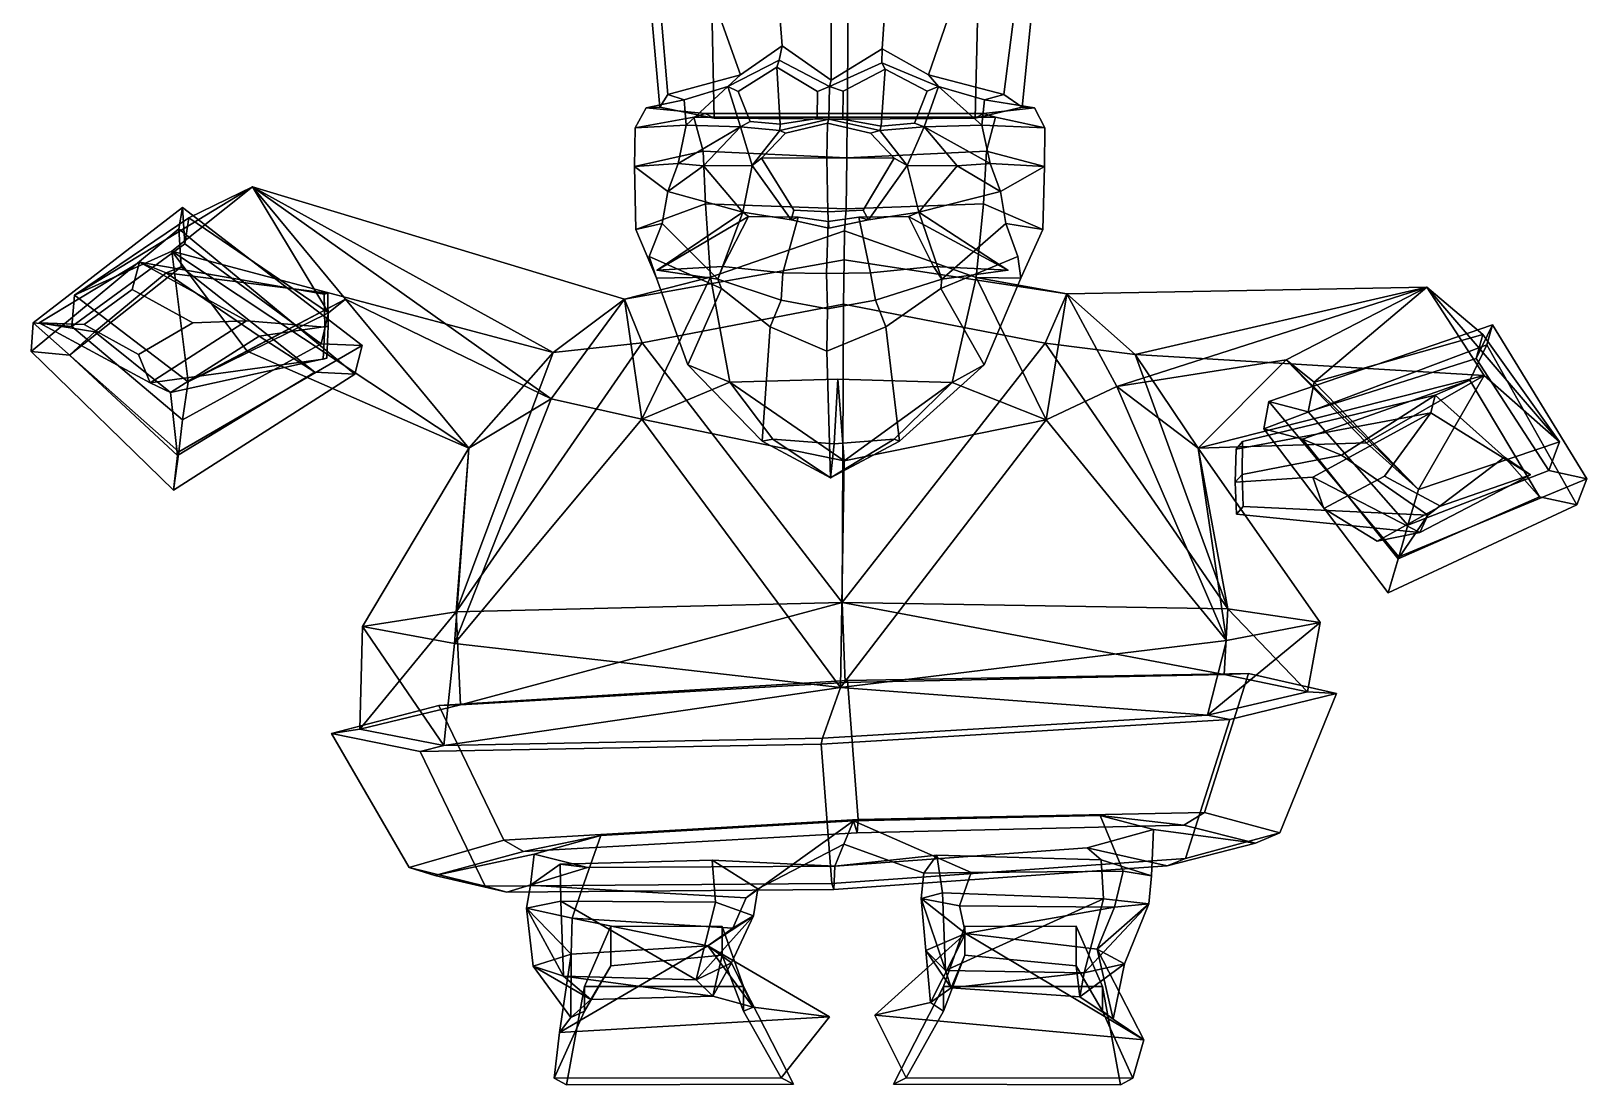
# Model space of a CAD drawing. Extents: x -254 to 229, y -153 to 346.
# Drawn here: x -254.3 to 228.9, y -152.9 to 174.2 of the extents above; entities that cross this region are included whole.
import ezdxf

# ---------------------------------------------------------------- set-up
doc = ezdxf.new("R2010")
doc.units = 0

msp = doc.modelspace()

# ---------------------------------------------------------------- linework, layer by layer
for p in [(-59.92289, 99.970367, 98.463905), (49.065189, 99.970367, 103.711929)]:
    msp.add_point(p)
for points in [[(-34.010635, 160.656998, 92.326294), (-46.363701, 195.194351, 88.245819), (-59.501453, 188.527695, 59.431694), (-56.55315, 154.545135, 74.044098)], [(-21.070675, 169.633209, 103.582619), (-23.090225, 196.32782, 101.357071), (-46.363701, 195.194351, 88.245819), (-34.010635, 160.656998, 92.326294)], [(-5.878783, 158.906677, 107.463806), (-5.886552, 194.748077, 107.625153), (-23.090225, 196.32782, 101.357071), (-21.070675, 169.633209, 103.582619)], [(-5.878783, 158.906677, 107.463806), (9.979163, 168.63353, 105.078453), (11.839773, 196.32782, 103.039024), (-5.886552, 194.748077, 107.625153)], [(9.979163, 168.63353, 105.078453), (24.362432, 160.656998, 95.137093), (36.265327, 195.194351, 92.224602), (11.839773, 196.32782, 103.039024)], [(24.362432, 160.656998, 95.137093), (47.772171, 154.545135, 79.067604), (52.110809, 188.527695, 64.806084), (36.265327, 195.194351, 92.224602)], [(-56.55315, 154.545135, 74.044098), (-59.501453, 188.527695, 59.431694), (-62.45396, 188.819092, 35.937191), (-59.0354, 150.610107, 39.889221)], [(-59.0354, 150.610107, 39.889221), (-62.45396, 188.819092, 35.937191), (-42.884426, 181.670441, 15.822967), (-42.138325, 147.207367, 17.106606)], [(53.524593, 150.610107, 45.309242), (38.894684, 147.207367, 21.00853), (39.760666, 181.670441, 19.802517), (57.307053, 188.819092, 41.703957)], [(47.772171, 154.545135, 79.067604), (53.524593, 150.610107, 45.309242), (57.307053, 188.819092, 41.703957), (52.110809, 188.527695, 64.806084)], [(-42.138325, 147.207367, 17.106606), (-42.884426, 181.670441, 15.822967), (-0.693352, 178.719879, -0.224379), (-0.764879, 146.843521, 1.261059)], [(38.894684, 147.207367, 21.00853), (-0.764879, 146.843521, 1.261059), (-0.693352, 178.719879, -0.224379), (39.760666, 181.670441, 19.802517)], [(-21.070675, 169.633209, 103.582619), (-34.010635, 160.656998, 92.326294), (-37.919231, 157.03418, 96.409164), (-21.998529, 165.15947, 109.539261)], [(-5.878783, 158.906677, 107.463806), (-21.070675, 169.633209, 103.582619), (-21.998529, 165.15947, 109.539261), (-6.338871, 157.037567, 112.348114)], [(-22.738623, 163.002335, 108.585587), (-21.998529, 165.15947, 109.539261), (-37.919231, 157.03418, 96.409164), (-34.752476, 155.389191, 97.702942)], [(-22.738623, 163.002335, 108.585587), (-10.091219, 155.39267, 110.907852), (-6.338871, 157.037567, 112.348114), (-21.998529, 165.15947, 109.539261)], [(-5.878783, 158.906677, 107.463806), (-6.338871, 157.037567, 112.348114), (9.929328, 164.372314, 111.077217), (9.979163, 168.63353, 105.078453)], [(10.927411, 162.370285, 109.995972), (9.929328, 164.372314, 111.077217), (-6.338871, 157.037567, 112.348114), (-2.111943, 155.50119, 111.481384)], [(9.979163, 168.63353, 105.078453), (9.929328, 164.372314, 111.077217), (27.514881, 157.03418, 99.559967), (24.362432, 160.656998, 95.137093)], [(10.927411, 162.370285, 109.995972), (24.02887, 155.496414, 97.903839), (27.514881, 157.03418, 99.559967), (9.929328, 164.372314, 111.077217)], [(-51.442268, 152.844635, 78.687119), (-37.919231, 157.03418, 96.409164), (-34.010635, 160.656998, 92.326294), (-56.55315, 154.545135, 74.044098)], [(-21.704479, 145.280884, 106.726364), (-22.738623, 163.002335, 108.585587), (-34.752476, 155.389191, 97.702942), (-30.972342, 146.127609, 100.930992)], [(-10.091219, 155.39267, 110.907852), (-22.738623, 163.002335, 108.585587), (-21.704479, 145.280884, 106.726364), (-10.134099, 147.104996, 111.798355)], [(-2.111943, 155.50119, 111.481384), (-2.164828, 146.861496, 112.579666), (9.660686, 144.723846, 107.575127), (10.927411, 162.370285, 109.995972)], [(9.660686, 144.723846, 107.575127), (19.998259, 145.625793, 101.469162), (24.02887, 155.496414, 97.903839), (10.927411, 162.370285, 109.995972)], [(41.790062, 152.844635, 83.176468), (47.772171, 154.545135, 79.067604), (24.362432, 160.656998, 95.137093), (27.514881, 157.03418, 99.559967)], [(-50.850628, 144.953384, 80.131935), (-37.919231, 157.03418, 96.409164), (-51.442268, 152.844635, 78.687119)], [(-33.996304, 144.454849, 101.838303), (-37.919231, 157.03418, 96.409164), (-50.850628, 144.953384, 80.131935)], [(-30.972342, 146.127609, 100.930992), (-34.752476, 155.389191, 97.702942), (-37.919231, 157.03418, 96.409164), (-33.996304, 144.454849, 101.838303)], [(-10.134099, 147.104996, 111.798355), (-6.539031, 146.881866, 115.33728), (-6.338871, 157.037567, 112.348114), (-10.091219, 155.39267, 110.907852)], [(-2.164828, 146.861496, 112.579666), (-2.111943, 155.50119, 111.481384), (-6.338871, 157.037567, 112.348114), (-6.539031, 146.881866, 115.33728)], [(19.998259, 145.625793, 101.469162), (23.002016, 144.454849, 104.582901), (27.514881, 157.03418, 99.559967), (24.02887, 155.496414, 97.903839)], [(23.002016, 144.454849, 104.582901), (40.950146, 144.953384, 84.552361), (27.514881, 157.03418, 99.559967)], [(40.950146, 144.953384, 84.552361), (41.790062, 152.844635, 83.176468), (27.514881, 157.03418, 99.559967)], [(-51.442268, 152.844635, 78.687119), (-63.308769, 150.366364, 40.362213), (-66.744888, 144.191269, 41.351803), (-50.850628, 144.953384, 80.131935)], [(-66.744888, 144.191269, 41.351803), (-63.308769, 150.366364, 40.362213), (-44.91729, 148.561157, 14.337346), (-48.493896, 147.51944, 10.939437)], [(-56.55315, 154.545135, 74.044098), (-59.0354, 150.610107, 39.889221), (-63.308769, 150.366364, 40.362213), (-51.442268, 152.844635, 78.687119)], [(-59.0354, 150.610107, 39.889221), (-42.138325, 147.207367, 17.106606), (-44.91729, 148.561157, 14.337346), (-63.308769, 150.366364, 40.362213)], [(53.524593, 150.610107, 45.309242), (57.283997, 150.366364, 46.169029), (41.478119, 148.561157, 18.497482), (38.894684, 147.207367, 21.00853)], [(41.790062, 152.844635, 83.176468), (40.950146, 144.953384, 84.552361), (60.496941, 144.191269, 47.478786), (57.283997, 150.366364, 46.169029)], [(60.496941, 144.191269, 47.478786), (45.252453, 147.51944, 15.453537), (41.478119, 148.561157, 18.497482), (57.283997, 150.366364, 46.169029)], [(47.772171, 154.545135, 79.067604), (41.790062, 152.844635, 83.176468), (57.283997, 150.366364, 46.169029), (53.524593, 150.610107, 45.309242)], [(-66.878075, 132.198395, 43.64249), (-66.744888, 144.191269, 41.351803), (-48.493896, 147.51944, 10.939437), (-45.543152, 136.885239, 9.530665)], [(-48.493896, 147.51944, 10.939437), (-44.91729, 148.561157, 14.337346), (-0.877564, 148.622803, -1.069312), (-0.859925, 147.443558, -2.603269)], [(-45.543152, 136.885239, 9.530665), (-48.493896, 147.51944, 10.939437), (-0.859925, 147.443558, -2.603269), (-0.93399, 134.830032, -1.065151)], [(-42.138325, 147.207367, 17.106606), (-0.764879, 146.843521, 1.261059), (-0.877564, 148.622803, -1.069312), (-44.91729, 148.561157, 14.337346)], [(-21.704479, 145.280884, 106.726364), (-30.972342, 146.127609, 100.930992), (-33.996304, 144.454849, 101.838303), (-21.780878, 143.293945, 109.030434)], [(-7.203269, 134.889618, 134.767792), (-6.994507, 145.629623, 130.432343), (-20.044636, 142.505722, 126.112686), (-27.520575, 134.720856, 127.015816)], [(-21.704479, 145.280884, 106.726364), (-21.780878, 143.293945, 109.030434), (-6.539031, 146.881866, 115.33728), (-10.134099, 147.104996, 111.798355)], [(-6.994507, 145.629623, 130.432343), (-6.539031, 146.881866, 115.33728), (-21.780878, 143.293945, 109.030434), (-20.044636, 142.505722, 126.112686)], [(-7.203269, 134.889618, 134.767792), (13.764859, 134.720856, 129.003799), (6.410284, 142.505722, 127.386551), (-6.994507, 145.629623, 130.432343)], [(-6.994507, 145.629623, 130.432343), (6.410284, 142.505722, 127.386551), (9.238271, 143.293945, 110.524071), (-6.539031, 146.881866, 115.33728)], [(9.660686, 144.723846, 107.575127), (-2.164828, 146.861496, 112.579666), (-6.539031, 146.881866, 115.33728), (9.238271, 143.293945, 110.524071)], [(42.450722, 136.885239, 13.767772), (-0.93399, 134.830032, -1.065151), (-0.859925, 147.443558, -2.603269), (45.252453, 147.51944, 15.453537)], [(38.894684, 147.207367, 21.00853), (41.478119, 148.561157, 18.497482), (-0.877564, 148.622803, -1.069312), (-0.764879, 146.843521, 1.261059)], [(45.252453, 147.51944, 15.453537), (-0.859925, 147.443558, -2.603269), (-0.877564, 148.622803, -1.069312), (41.478119, 148.561157, 18.497482)], [(9.660686, 144.723846, 107.575127), (9.238271, 143.293945, 110.524071), (23.002016, 144.454849, 104.582901), (19.998259, 145.625793, 101.469162)], [(60.409416, 132.198395, 49.771671), (42.450722, 136.885239, 13.767772), (45.252453, 147.51944, 15.453537), (60.496941, 144.191269, 47.478786)], [(-50.850628, 144.953384, 80.131935), (-66.744888, 144.191269, 41.351803), (-66.878075, 132.198395, 43.64249), (-53.40213, 133.045364, 79.858742)], [(-53.40213, 133.045364, 79.858742), (-33.996304, 144.454849, 101.838303), (-50.850628, 144.953384, 80.131935)], [(-45.505383, 132.315857, 104.629143), (-33.996304, 144.454849, 101.838303), (-53.40213, 133.045364, 79.858742)], [(-45.505383, 132.315857, 104.629143), (-30.325928, 132.456955, 108.547112), (-33.996304, 144.454849, 101.838303)], [(-30.325928, 132.456955, 108.547112), (-21.780878, 143.293945, 109.030434), (-33.996304, 144.454849, 101.838303)], [(-27.520575, 134.720856, 127.015816), (-20.044636, 142.505722, 126.112686), (-21.780878, 143.293945, 109.030434), (-30.325928, 132.456955, 108.547112)], [(13.764859, 134.720856, 129.003799), (17.790226, 132.456955, 110.864014), (9.238271, 143.293945, 110.524071), (6.410284, 142.505722, 127.386551)], [(17.790226, 132.456955, 110.864014), (23.002016, 144.454849, 104.582901), (9.238271, 143.293945, 110.524071)], [(33.275898, 132.315857, 108.422638), (23.002016, 144.454849, 104.582901), (17.790226, 132.456955, 110.864014)], [(43.516098, 133.045364, 84.525574), (40.950146, 144.953384, 84.552361), (23.002016, 144.454849, 104.582901)], [(33.275898, 132.315857, 108.422638), (43.516098, 133.045364, 84.525574), (23.002016, 144.454849, 104.582901)], [(40.950146, 144.953384, 84.552361), (43.516098, 133.045364, 84.525574), (60.409416, 132.198395, 49.771671), (60.496941, 144.191269, 47.478786)], [(-66.490242, 112.605019, 45.106327), (-66.878075, 132.198395, 43.64249), (-45.543152, 136.885239, 9.530665), (-44.859898, 120.534973, 12.632503)], [(-44.859898, 120.534973, 12.632503), (-45.543152, 136.885239, 9.530665), (-0.93399, 134.830032, -1.065151), (-1.158117, 119.051178, 3.589415)], [(41.472603, 120.534973, 16.789608), (-1.158117, 119.051178, 3.589415), (-0.93399, 134.830032, -1.065151), (42.450722, 136.885239, 13.767772)], [(59.882736, 112.605019, 51.191475), (41.472603, 120.534973, 16.789608), (42.450722, 136.885239, 13.767772), (60.409416, 132.198395, 49.771671)], [(-53.40213, 133.045364, 79.858742), (-66.878075, 132.198395, 43.64249), (-56.587254, 124.387726, 79.126717)], [(-58.279266, 114.451881, 79.23999), (-56.587254, 124.387726, 79.126717), (-66.878075, 132.198395, 43.64249), (-66.490242, 112.605019, 45.106327)], [(-56.587254, 124.387726, 79.126717), (-45.505383, 132.315857, 104.629143), (-53.40213, 133.045364, 79.858742)], [(-33.301308, 117.93882, 101.952675), (-45.505383, 132.315857, 104.629143), (-56.587254, 124.387726, 79.126717)], [(-33.301308, 117.93882, 101.952675), (-30.325928, 132.456955, 108.547112), (-45.505383, 132.315857, 104.629143)], [(-18.271536, 115.56002, 108.878296), (-30.325928, 132.456955, 108.547112), (-33.301308, 117.93882, 101.952675)], [(-17.401405, 118.58416, 122.435463), (-27.520575, 134.720856, 127.015816), (-30.325928, 132.456955, 108.547112), (-18.271536, 115.56002, 108.878296)], [(-6.89832, 118.113037, 128.434784), (-7.203269, 134.889618, 134.767792), (-27.520575, 134.720856, 127.015816), (-17.401405, 118.58416, 122.435463)], [(-6.89832, 118.113037, 128.434784), (4.132597, 118.58416, 123.472382), (13.764859, 134.720856, 129.003799), (-7.203269, 134.889618, 134.767792)], [(4.132597, 118.58416, 123.472382), (5.759783, 115.56002, 110.035461), (17.790226, 132.456955, 110.864014), (13.764859, 134.720856, 129.003799)], [(5.759783, 115.56002, 110.035461), (21.385447, 117.93882, 104.585968), (17.790226, 132.456955, 110.864014)], [(21.385447, 117.93882, 104.585968), (33.275898, 132.315857, 108.422638), (17.790226, 132.456955, 110.864014)], [(21.385447, 117.93882, 104.585968), (46.756824, 124.387726, 84.102966), (33.275898, 132.315857, 108.422638)], [(46.756824, 124.387726, 84.102966), (43.516098, 133.045364, 84.525574), (33.275898, 132.315857, 108.422638)], [(43.516098, 133.045364, 84.525574), (46.756824, 124.387726, 84.102966), (60.409416, 132.198395, 49.771671)], [(48.430122, 114.451881, 84.378281), (59.882736, 112.605019, 51.191475), (60.409416, 132.198395, 49.771671), (46.756824, 124.387726, 84.102966)], [(-240.797241, 92.229446, 58.82782), (-205.32576, 116.216599, 68.687073), (-185.592972, 125.843781, 18.010359)], [(-240.797241, 92.229446, 58.82782), (-185.592972, 125.843781, 18.010359), (-210.658127, 105.913223, -12.630284)], [(-92.20549, 74.407234, -40.555149), (-210.658127, 105.913223, -12.630284), (-185.592972, 125.843781, 18.010359)], [(-161.991119, 86.76384, 60.073494), (-185.592972, 125.843781, 18.010359), (-205.32576, 116.216599, 68.687073)], [(-92.7985, 60.008171, 40.682518), (-70.048698, 91.021881, -7.033662), (-185.592972, 125.843781, 18.010359)], [(-92.7985, 60.008171, 40.682518), (-185.592972, 125.843781, 18.010359), (-156.717056, 90.986061, 43.384178)], [(-92.20549, 74.407234, -40.555149), (-185.592972, 125.843781, 18.010359), (-70.048698, 91.021881, -7.033662)], [(-161.991119, 86.76384, 60.073494), (-156.717056, 90.986061, 43.384178), (-185.592972, 125.843781, 18.010359)], [(-58.279266, 114.451881, 79.23999), (-41.068832, 97.192139, 108.220245), (-33.301308, 117.93882, 101.952675), (-56.587254, 124.387726, 79.126717)], [(48.430122, 114.451881, 84.378281), (46.756824, 124.387726, 84.102966), (21.385447, 117.93882, 104.585968), (28.514832, 97.192139, 111.570854)], [(-254.318497, 74.691505, 128.095642), (-208.388504, 112.825401, 142.479446), (-207.292389, 119.482124, 109.390839), (-253.711578, 83.648346, 94.926468)], [(-253.711578, 83.648346, 94.926468), (-207.292389, 119.482124, 109.390839), (-206.613434, 108.183304, 105.44561), (-241.651001, 82.51754, 95.013634)], [(-241.651001, 82.51754, 95.013634), (-206.613434, 108.183304, 105.44561), (-205.32576, 116.216599, 68.687073), (-240.797241, 92.229446, 58.82782)], [(-151.479828, 76.558037, 96.542412), (-207.292389, 119.482124, 109.390839), (-208.388504, 112.825401, 142.479446), (-153.730209, 67.715195, 129.685623)], [(-151.479828, 76.558037, 96.542412), (-164.202713, 77.146095, 96.237846), (-206.613434, 108.183304, 105.44561), (-207.292389, 119.482124, 109.390839)], [(-205.32576, 116.216599, 68.687073), (-206.613434, 108.183304, 105.44561), (-164.202713, 77.146095, 96.237846), (-161.991119, 86.76384, 60.073494)], [(-60.066444, 97.506294, 49.742264), (-66.490242, 112.605019, 45.106327), (-44.859898, 120.534973, 12.632503), (-43.283104, 97.783638, 25.475817)], [(-31.528263, 116.655182, 116.743759), (-33.301308, 117.93882, 101.952675), (-59.92289, 99.970367, 98.463905)], [(-59.92289, 99.970367, 98.463905), (-33.301308, 117.93882, 101.952675), (-41.068832, 97.192139, 108.220245)], [(-39.484921, 101.158188, 118.886116), (-31.528263, 116.655182, 116.743759), (-59.92289, 99.970367, 98.463905)], [(-43.283104, 97.783638, 25.475817), (-44.859898, 120.534973, 12.632503), (-1.158117, 119.051178, 3.589415), (-1.700402, 112.145493, 2.917608)], [(-16.132862, 116.416817, 117.608253), (-31.528263, 116.655182, 116.743759), (-39.484921, 101.158188, 118.886116), (-20.836359, 99.171005, 128.889267)], [(-31.528263, 116.655182, 116.743759), (-16.132862, 116.416817, 117.608253), (-18.271536, 115.56002, 108.878296), (-33.301308, 117.93882, 101.952675)], [(-20.836359, 99.171005, 128.889267), (-7.257659, 98.986404, 130.261353), (-6.809057, 115.132927, 120.945023), (-16.132862, 116.416817, 117.608253)], [(-6.89832, 118.113037, 128.434784), (-17.401405, 118.58416, 122.435463), (-18.271536, 115.56002, 108.878296), (-6.554652, 113.029472, 115.661682)], [(-6.809057, 115.132927, 120.945023), (-6.554652, 113.029472, 115.661682), (-18.271536, 115.56002, 108.878296), (-16.132862, 116.416817, 117.608253)], [(6.39005, 99.171005, 130.200272), (2.792215, 116.416817, 118.519547), (-6.809057, 115.132927, 120.945023), (-7.257659, 98.986404, 130.261353)], [(-6.89832, 118.113037, 128.434784), (-6.554652, 113.029472, 115.661682), (5.759783, 115.56002, 110.035461), (4.132597, 118.58416, 123.472382)], [(-6.809057, 115.132927, 120.945023), (2.792215, 116.416817, 118.519547), (5.759783, 115.56002, 110.035461), (-6.554652, 113.029472, 115.661682)], [(39.230629, 97.718353, 26.823326), (-1.700402, 112.145493, 2.917608), (-1.158117, 119.051178, 3.589415), (41.472603, 120.534973, 16.789608)], [(18.199451, 116.655182, 119.138268), (21.385447, 117.93882, 104.585968), (5.759783, 115.56002, 110.035461), (2.792215, 116.416817, 118.519547)], [(2.792215, 116.416817, 118.519547), (6.39005, 99.171005, 130.200272), (25.913454, 101.158188, 122.035202), (18.199451, 116.655182, 119.138268)], [(18.199451, 116.655182, 119.138268), (49.065189, 99.970367, 103.711929), (21.385447, 117.93882, 104.585968)], [(25.913454, 101.158188, 122.035202), (49.065189, 99.970367, 103.711929), (18.199451, 116.655182, 119.138268)], [(49.065189, 99.970367, 103.711929), (28.514832, 97.192139, 111.570854), (21.385447, 117.93882, 104.585968)], [(53.043221, 97.506294, 55.188755), (39.230629, 97.718353, 26.823326), (41.472603, 120.534973, 16.789608), (59.882736, 112.605019, 51.191475)], [(-254.318497, 74.691505, 128.095642), (-242.433868, 73.612221, 128.193832), (-207.765961, 100.993454, 138.344513), (-208.388504, 112.825401, 142.479446)], [(-153.730209, 67.715195, 129.685623), (-208.388504, 112.825401, 142.479446), (-207.765961, 100.993454, 138.344513), (-166.230621, 68.327133, 129.398376)], [(-1.789612, 103.218719, -7.788451), (-70.048698, 91.021881, -7.033662), (-43.283104, 97.783638, 25.475817), (-1.700402, 112.145493, 2.917608)], [(-60.066444, 97.506294, 49.742264), (-62.341133, 104.21936, 82.381485), (-58.279266, 114.451881, 79.23999), (-66.490242, 112.605019, 45.106327)], [(-58.279266, 114.451881, 79.23999), (-62.341133, 104.21936, 82.381485), (-39.898346, 94.258354, 98.814003), (-41.068832, 97.192139, 108.220245)], [(-1.700402, 112.145493, 2.917608), (39.230629, 97.718353, 26.823326), (67.334694, 92.627464, -8.12699), (-1.789612, 103.218719, -7.788451)], [(48.430122, 114.451881, 84.378281), (28.514832, 97.192139, 111.570854), (28.253532, 94.258354, 102.095673), (52.171356, 104.21936, 87.895523)], [(53.043221, 97.506294, 55.188755), (59.882736, 112.605019, 51.191475), (48.430122, 114.451881, 84.378281), (52.171356, 104.21936, 87.895523)], [(-251.859955, 83.639946, 156.810608), (-220.636505, 102.493759, 158.444366), (-212.328766, 99.104752, 123.918434), (-234.542877, 80.849281, 121.313881)], [(-237.838089, 83.063293, 217.960327), (-222.973267, 93.988899, 229.887802), (-220.636505, 102.493759, 158.444366), (-251.859955, 83.639946, 156.810608)], [(-205.570053, 65.284348, 50.770061), (-240.797241, 92.229446, 58.82782), (-210.658127, 105.913223, -12.630284)], [(-204.101151, 83.594139, 232.377197), (-187.379303, 84.230576, 177.651855), (-220.636505, 102.493759, 158.444366), (-222.973267, 93.988899, 229.887802)], [(-163.341705, 92.579834, 179.46405), (-162.188339, 92.84874, 165.999008), (-212.328766, 99.104752, 123.918434), (-220.636505, 102.493759, 158.444366)], [(-163.078156, 82.302071, 180.102188), (-163.341705, 92.579834, 179.46405), (-220.636505, 102.493759, 158.444366), (-187.379303, 84.230576, 177.651855)], [(-118.378799, 44.690907, -2.828526), (-210.658127, 105.913223, -12.630284), (-92.20549, 74.407234, -40.555149)], [(-187.241562, 74.848656, 7.466157), (-210.658127, 105.913223, -12.630284), (-118.378799, 44.690907, -2.828526)], [(-205.570053, 65.284348, 50.770061), (-210.658127, 105.913223, -12.630284), (-187.241562, 74.848656, 7.466157)], [(-1.789612, 103.218719, -7.788451), (-1.978896, 89.445251, -58.590179), (-64.52813, 77.447586, -50.845592), (-70.048698, 91.021881, -7.033662)], [(-39.898346, 94.258354, 98.814003), (-62.341133, 104.21936, 82.381485), (-60.066444, 97.506294, 49.742264), (-50.313652, 70.563843, 67.030365)], [(-1.789612, 103.218719, -7.788451), (67.334694, 92.627464, -8.12699), (60.596302, 77.327072, -50.95298), (-1.978896, 89.445251, -58.590179)], [(28.253532, 94.258354, 102.095673), (41.67448, 70.563843, 71.459801), (53.043221, 97.506294, 55.188755), (52.171356, 104.21936, 87.895523)], [(-234.542877, 80.849281, 121.313881), (-212.328766, 99.104752, 123.918434), (-207.765961, 100.993454, 138.344513), (-242.433868, 73.612221, 128.193832)], [(-183.506104, 79.46447, 124.407166), (-166.230621, 68.327133, 129.398376), (-207.765961, 100.993454, 138.344513), (-212.328766, 99.104752, 123.918434)], [(-162.053192, 82.572136, 166.606979), (-183.506104, 79.46447, 124.407166), (-212.328766, 99.104752, 123.918434), (-162.188339, 92.84874, 165.999008)], [(-70.048698, 91.021881, -7.033662), (-64.652687, 53.719936, 53.85257), (-43.283104, 97.783638, 25.475817)], [(-64.652687, 53.719936, 53.85257), (-37.265518, 65.183479, 54.988503), (-43.283104, 97.783638, 25.475817)], [(-50.313652, 70.563843, 67.030365), (-60.066444, 97.506294, 49.742264), (-43.283104, 97.783638, 25.475817), (-37.265518, 65.183479, 54.988503)], [(-41.068832, 97.192139, 108.220245), (-39.484921, 101.158188, 118.886116), (-59.92289, 99.970367, 98.463905)], [(-20.836359, 99.171005, 128.889267), (-39.484921, 101.158188, 118.886116), (-41.068832, 97.192139, 108.220245), (-21.386423, 90.712051, 118.464645)], [(-24.824755, 82.393921, 120.455887), (-21.386423, 90.712051, 118.464645), (-41.068832, 97.192139, 108.220245), (-39.898346, 94.258354, 98.814003)], [(-7.257659, 98.986404, 130.261353), (-20.836359, 99.171005, 128.889267), (-21.386423, 90.712051, 118.464645), (-6.999788, 88.018105, 124.906021)], [(-7.257659, 98.986404, 130.261353), (-6.999788, 88.018105, 124.906021), (7.939187, 90.712051, 119.87674), (6.39005, 99.171005, 130.200272)], [(6.39005, 99.171005, 130.200272), (7.939187, 90.712051, 119.87674), (28.514832, 97.192139, 111.570854), (25.913454, 101.158188, 122.035202)], [(11.170284, 82.393921, 122.189133), (28.253532, 94.258354, 102.095673), (28.514832, 97.192139, 111.570854), (7.939187, 90.712051, 119.87674)], [(28.514832, 97.192139, 111.570854), (49.065189, 99.970367, 103.711929), (25.913454, 101.158188, 122.035202)], [(41.67448, 70.563843, 71.459801), (31.760996, 65.109131, 56.523533), (39.230629, 97.718353, 26.823326), (53.043221, 97.506294, 55.188755)], [(60.988014, 53.568436, 53.717564), (39.230629, 97.718353, 26.823326), (31.760996, 65.109131, 56.523533)], [(67.334694, 92.627464, -8.12699), (39.230629, 97.718353, 26.823326), (60.988014, 53.568436, 53.717564)], [(-205.570053, 65.284348, 50.770061), (-207.252289, 53.542233, 86.208786), (-241.651001, 82.51754, 95.013634), (-240.797241, 92.229446, 58.82782)], [(-220.916443, 73.767296, 232.019592), (-204.101151, 83.594139, 232.377197), (-222.973267, 93.988899, 229.887802), (-237.838089, 83.063293, 217.960327)], [(-163.078156, 82.302071, 180.102188), (-162.053192, 82.572136, 166.606979), (-162.188339, 92.84874, 165.999008), (-163.341705, 92.579834, 179.46405)], [(-27.25775, 46.944572, 101.507179), (-24.824755, 82.393921, 120.455887), (-39.898346, 94.258354, 98.814003), (-50.313652, 70.563843, 67.030365)], [(15.412651, 46.944572, 103.561844), (41.67448, 70.563843, 71.459801), (28.253532, 94.258354, 102.095673), (11.170284, 82.393921, 122.189133)], [(88.607185, 73.772377, -40.51162), (60.596302, 77.327072, -50.95298), (67.334694, 92.627464, -8.12699)], [(82.884865, 63.875858, 40.887657), (67.334694, 92.627464, -8.12699), (60.988014, 53.568436, 53.717564)], [(82.884865, 63.875858, 40.887657), (179.18187, 94.749367, 30.168589), (67.334694, 92.627464, -8.12699)], [(88.607185, 73.772377, -40.51162), (67.334694, 92.627464, -8.12699), (179.18187, 94.749367, 30.168589)], [(82.884865, 63.875858, 40.887657), (135.482498, 72.187454, 52.353477), (179.18187, 94.749367, 30.168589)], [(88.607185, 73.772377, -40.51162), (179.18187, 94.749367, 30.168589), (196.943741, 67.260574, 2.507464)], [(144.20752, 65.215187, 71.372543), (179.18187, 94.749367, 30.168589), (135.482498, 72.187454, 52.353477)], [(144.20752, 65.215187, 71.372543), (196.5905, 79.969406, 79.946564), (179.18187, 94.749367, 30.168589)], [(220.333847, 46.709042, 70.746262), (196.943741, 67.260574, 2.507464), (179.18187, 94.749367, 30.168589)], [(220.333847, 46.709042, 70.746262), (179.18187, 94.749367, 30.168589), (196.5905, 79.969406, 79.946564)], [(-205.570053, 65.284348, 50.770061), (-187.241562, 74.848656, 7.466157), (-156.717056, 90.986061, 43.384178)], [(-205.570053, 65.284348, 50.770061), (-156.717056, 90.986061, 43.384178), (-161.991119, 86.76384, 60.073494)], [(-187.241562, 74.848656, 7.466157), (-118.378799, 44.690907, -2.828526), (-156.717056, 90.986061, 43.384178)], [(-118.378799, 44.690907, -2.828526), (-92.7985, 60.008171, 40.682518), (-156.717056, 90.986061, 43.384178)], [(-92.7985, 60.008171, 40.682518), (-64.652687, 53.719936, 53.85257), (-70.048698, 91.021881, -7.033662)], [(-92.20549, 74.407234, -40.555149), (-70.048698, 91.021881, -7.033662), (-64.52813, 77.447586, -50.845592)], [(-2.392693, -3.165615, -110.976265), (-64.52813, 77.447586, -50.845592), (-1.978896, 89.445251, -58.590179)], [(-7.148722, 74.810921, 127.999008), (-6.999788, 88.018105, 124.906021), (-21.386423, 90.712051, 118.464645), (-24.824755, 82.393921, 120.455887)], [(-7.148722, 74.810921, 127.999008), (11.170284, 82.393921, 122.189133), (7.939187, 90.712051, 119.87674), (-6.999788, 88.018105, 124.906021)], [(-2.392693, -3.165615, -110.976265), (-1.978896, 89.445251, -58.590179), (60.596302, 77.327072, -50.95298)], [(-208.46579, 43.550835, 82.647148), (-210.130951, 31.690493, 115.738495), (-254.318497, 74.691505, 128.095642), (-253.711578, 83.648346, 94.926468)], [(-208.46579, 43.550835, 82.647148), (-253.711578, 83.648346, 94.926468), (-241.651001, 82.51754, 95.013634), (-207.252289, 53.542233, 86.208786)], [(-217.341278, 65.045074, 160.749649), (-251.859955, 83.639946, 156.810608), (-234.542877, 80.849281, 121.313881), (-211.076996, 61.990086, 121.658348)], [(-220.916443, 73.767296, 232.019592), (-237.838089, 83.063293, 217.960327), (-251.859955, 83.639946, 156.810608), (-217.341278, 65.045074, 160.749649)], [(-220.916443, 73.767296, 232.019592), (-217.341278, 65.045074, 160.749649), (-187.379303, 84.230576, 177.651855), (-204.101151, 83.594139, 232.377197)], [(-163.6259, 72.380821, 180.709473), (-163.078156, 82.302071, 180.102188), (-187.379303, 84.230576, 177.651855), (-217.341278, 65.045074, 160.749649)], [(-162.480972, 72.650612, 167.202194), (-211.076996, 61.990086, 121.658348), (-183.506104, 79.46447, 124.407166), (-162.053192, 82.572136, 166.606979)], [(-161.991119, 86.76384, 60.073494), (-164.202713, 77.146095, 96.237846), (-207.252289, 53.542233, 86.208786), (-205.570053, 65.284348, 50.770061)], [(-163.6259, 72.380821, 180.709473), (-162.480972, 72.650612, 167.202194), (-162.053192, 82.572136, 166.606979), (-163.078156, 82.302071, 180.102188)], [(-6.08652, 35.567516, 105.939774), (-7.148722, 74.810921, 127.999008), (-24.824755, 82.393921, 120.455887), (-27.25775, 46.944572, 101.507179)], [(-6.08652, 35.567516, 105.939774), (15.412651, 46.944572, 103.561844), (11.170284, 82.393921, 122.189133), (-7.148722, 74.810921, 127.999008)], [(130.124466, 59.25563, 107.890457), (128.572433, 50.70771, 141.176468), (197.814301, 76.810883, 153.806061), (199.576263, 82.962616, 120.616196)], [(130.124466, 59.25563, 107.890457), (199.576263, 82.962616, 120.616196), (194.443954, 72.515602, 116.827362), (142.297607, 55.99044, 107.690094)], [(228.879822, 35.248409, 107.078011), (217.112274, 37.803131, 107.074608), (194.443954, 72.515602, 116.827362), (199.576263, 82.962616, 120.616196)], [(225.740234, 27.086428, 140.37709), (228.879822, 35.248409, 107.078011), (199.576263, 82.962616, 120.616196), (197.814301, 76.810883, 153.806061)], [(-211.076996, 61.990086, 121.658348), (-234.542877, 80.849281, 121.313881), (-242.433868, 73.612221, 128.193832), (-208.836624, 42.483463, 119.585197)], [(-211.076996, 61.990086, 121.658348), (-208.836624, 42.483463, 119.585197), (-166.230621, 68.327133, 129.398376), (-183.506104, 79.46447, 124.407166)], [(-122.343681, -6.096511, -73.898811), (-64.52813, 77.447586, -50.845592), (-2.392693, -3.165615, -110.976265)], [(-122.343681, -6.096511, -73.898811), (-92.20549, 74.407234, -40.555149), (-64.52813, 77.447586, -50.845592)], [(117.365593, -5.161414, -73.418678), (-2.392693, -3.165615, -110.976265), (60.596302, 77.327072, -50.95298)], [(117.365593, -5.161414, -73.418678), (60.596302, 77.327072, -50.95298), (88.607185, 73.772377, -40.51162)], [(196.5905, 79.969406, 79.946564), (144.20752, 65.215187, 71.372543), (142.297607, 55.99044, 107.690094), (194.443954, 72.515602, 116.827362)], [(217.112274, 37.803131, 107.074608), (220.333847, 46.709042, 70.746262), (196.5905, 79.969406, 79.946564), (194.443954, 72.515602, 116.827362)], [(-210.130951, 31.690493, 115.738495), (-208.836624, 42.483463, 119.585197), (-242.433868, 73.612221, 128.193832), (-254.318497, 74.691505, 128.095642)], [(-163.6259, 72.380821, 180.709473), (-217.341278, 65.045074, 160.749649), (-211.076996, 61.990086, 121.658348), (-162.480972, 72.650612, 167.202194)], [(-208.46579, 43.550835, 82.647148), (-151.479828, 76.558037, 96.542412), (-153.730209, 67.715195, 129.685623), (-210.130951, 31.690493, 115.738495)], [(-208.46579, 43.550835, 82.647148), (-207.252289, 53.542233, 86.208786), (-164.202713, 77.146095, 96.237846), (-151.479828, 76.558037, 96.542412)], [(-122.343681, -6.096511, -73.898811), (-118.378799, 44.690907, -2.828526), (-92.20549, 74.407234, -40.555149)], [(117.365593, -5.161414, -73.418678), (88.607185, 73.772377, -40.51162), (108.102249, 44.748447, -1.13168)], [(108.102249, 44.748447, -1.13168), (88.607185, 73.772377, -40.51162), (196.943741, 67.260574, 2.507464)], [(128.572433, 50.70771, 141.176468), (140.54631, 47.531822, 140.991119), (192.522812, 65.844383, 149.835693), (197.814301, 76.810883, 153.806061)], [(225.740234, 27.086428, 140.37709), (197.814301, 76.810883, 153.806061), (192.522812, 65.844383, 149.835693), (214.158264, 29.636921, 140.385529)], [(-210.130951, 31.690493, 115.738495), (-153.730209, 67.715195, 129.685623), (-166.230621, 68.327133, 129.398376), (-208.836624, 42.483463, 119.585197)], [(-27.25775, 46.944572, 101.507179), (-50.313652, 70.563843, 67.030365), (-37.265518, 65.183479, 54.988503), (-23.920296, 47.565029, 84.960236)], [(15.412651, 46.944572, 103.561844), (13.680498, 47.565029, 86.770798), (31.760996, 65.109131, 56.523533), (41.67448, 70.563843, 71.459801)], [(108.102249, 44.748447, -1.13168), (135.482498, 72.187454, 52.353477), (82.884865, 63.875858, 40.887657)], [(160.382111, 46.340748, 20.029659), (135.482498, 72.187454, 52.353477), (108.102249, 44.748447, -1.13168)], [(176.556595, 31.884745, 62.763794), (135.482498, 72.187454, 52.353477), (160.382111, 46.340748, 20.029659)], [(176.556595, 31.884745, 62.763794), (144.20752, 65.215187, 71.372543), (135.482498, 72.187454, 52.353477)], [(-1.78076, 40.762051, 60.490982), (-37.265518, 65.183479, 54.988503), (-64.652687, 53.719936, 53.85257)], [(-23.920296, 47.565029, 84.960236), (-37.265518, 65.183479, 54.988503), (-3.810212, 66.097717, 58.666672), (-4.903175, 46.077095, 81.364723)], [(-3.810212, 66.097717, 58.666672), (-37.265518, 65.183479, 54.988503), (-1.78076, 40.762051, 60.490982)], [(13.680498, 47.565029, 86.770798), (-4.903175, 46.077095, 81.364723), (-3.810212, 66.097717, 58.666672), (31.760996, 65.109131, 56.523533)], [(-3.810212, 66.097717, 58.666672), (-1.78076, 40.762051, 60.490982), (31.760996, 65.109131, 56.523533)], [(-1.78076, 40.762051, 60.490982), (60.988014, 53.568436, 53.717564), (31.760996, 65.109131, 56.523533)], [(116.924118, -15.020382, 93.90979), (82.884865, 63.875858, 40.887657), (60.988014, 53.568436, 53.717564)], [(116.924118, -15.020382, 93.90979), (108.102249, 44.748447, -1.13168), (82.884865, 63.875858, 40.887657)], [(160.382111, 46.340748, 20.029659), (108.102249, 44.748447, -1.13168), (196.943741, 67.260574, 2.507464)], [(152.704361, 42.558006, 125.309677), (181.763885, 61.155552, 133.003952), (192.522812, 65.844383, 149.835693), (140.54631, 47.531822, 140.991119)], [(144.20752, 65.215187, 71.372543), (176.556595, 31.884745, 62.763794), (173.304749, 20.816362, 98.381577), (142.297607, 55.99044, 107.690094)], [(176.556595, 31.884745, 62.763794), (160.382111, 46.340748, 20.029659), (196.943741, 67.260574, 2.507464)], [(176.556595, 31.884745, 62.763794), (196.943741, 67.260574, 2.507464), (220.333847, 46.709042, 70.746262)], [(203.277786, 41.982006, 133.164749), (214.158264, 29.636921, 140.385529), (192.522812, 65.844383, 149.835693), (181.763885, 61.155552, 133.003952)], [(-122.785164, -15.95548, 93.429657), (-92.7985, 60.008171, 40.682518), (-118.378799, 44.690907, -2.828526)], [(-122.785164, -15.95548, 93.429657), (-64.652687, 53.719936, 53.85257), (-92.7985, 60.008171, 40.682518)], [(119.935112, 44.371094, 172.072678), (180.455811, 55.719784, 167.346115), (181.763885, 61.155552, 133.003952), (121.969193, 46.786579, 158.956573)], [(121.778702, 36.556988, 157.316376), (121.969193, 46.786579, 158.956573), (181.763885, 61.155552, 133.003952), (152.704361, 42.558006, 125.309677)], [(170.46846, 11.033672, 94.974304), (167.162811, -0.170453, 128.246536), (128.572433, 50.70771, 141.176468), (130.124466, 59.25563, 107.890457)], [(170.46846, 11.033672, 94.974304), (130.124466, 59.25563, 107.890457), (142.297607, 55.99044, 107.690094), (173.304749, 20.816362, 98.381577)], [(211.331436, 36.431759, 169.01062), (203.277786, 41.982006, 133.164749), (181.763885, 61.155552, 133.003952), (180.455811, 55.719784, 167.346115)], [(-2.92732, -29.534044, 128.633133), (-64.652687, 53.719936, 53.85257), (-122.785164, -15.95548, 93.429657)], [(-2.92732, -29.534044, 128.633133), (-1.78076, 40.762051, 60.490982), (-64.652687, 53.719936, 53.85257)], [(-2.92732, -29.534044, 128.633133), (60.988014, 53.568436, 53.717564), (-1.78076, 40.762051, 60.490982)], [(-2.92732, -29.534044, 128.633133), (116.924118, -15.020382, 93.90979), (60.988014, 53.568436, 53.717564)], [(119.612793, 34.139503, 170.431335), (143.784897, 35.691608, 174.137543), (180.455811, 55.719784, 167.346115), (119.935112, 44.371094, 172.072678)], [(147.20784, 25.960629, 230.336823), (166.045044, 36.035336, 234.550278), (180.455811, 55.719784, 167.346115), (143.784897, 35.691608, 174.137543)], [(183.374222, 26.68082, 224.24054), (211.331436, 36.431759, 169.01062), (180.455811, 55.719784, 167.346115), (166.045044, 36.035336, 234.550278)], [(167.162811, -0.170453, 128.246536), (170.242157, 10.392117, 131.926651), (140.54631, 47.531822, 140.991119), (128.572433, 50.70771, 141.176468)], [(-122.785164, -15.95548, 93.429657), (-118.378799, 44.690907, -2.828526), (-151.431671, -10.588138, 0.363292)], [(-151.431671, -10.588138, 0.363292), (-118.378799, 44.690907, -2.828526), (-122.343681, -6.096511, -73.898811)], [(-6.08652, 35.567516, 105.939774), (-27.25775, 46.944572, 101.507179), (-23.920296, 47.565029, 84.960236)], [(-6.08652, 35.567516, 105.939774), (-23.920296, 47.565029, 84.960236), (-4.903175, 46.077095, 81.364723)], [(-6.08652, 35.567516, 105.939774), (-4.903175, 46.077095, 81.364723), (13.680498, 47.565029, 86.770798)], [(-6.08652, 35.567516, 105.939774), (13.680498, 47.565029, 86.770798), (15.412651, 46.944572, 103.561844)], [(116.924118, -15.020382, 93.90979), (146.061417, -9.427633, 0.959164), (108.102249, 44.748447, -1.13168)], [(146.061417, -9.427633, 0.959164), (117.365593, -5.161414, -73.418678), (108.102249, 44.748447, -1.13168)], [(119.612793, 34.139503, 170.431335), (119.935112, 44.371094, 172.072678), (121.969193, 46.786579, 158.956573), (121.778702, 36.556988, 157.316376)], [(179.512833, 23.952082, 126.540688), (152.704361, 42.558006, 125.309677), (140.54631, 47.531822, 140.991119), (170.242157, 10.392117, 131.926651)], [(176.556595, 31.884745, 62.763794), (220.333847, 46.709042, 70.746262), (217.112274, 37.803131, 107.074608), (173.304749, 20.816362, 98.381577)], [(122.135338, 26.662663, 155.870377), (121.778702, 36.556988, 157.316376), (152.704361, 42.558006, 125.309677), (179.512833, 23.952082, 126.540688)], [(179.512833, 23.952082, 126.540688), (170.242157, 10.392117, 131.926651), (214.158264, 29.636921, 140.385529), (203.277786, 41.982006, 133.164749)], [(177.017258, 18.513138, 160.804245), (179.512833, 23.952082, 126.540688), (203.277786, 41.982006, 133.164749), (211.331436, 36.431759, 169.01062)], [(120.083183, 24.239922, 169.024811), (119.612793, 34.139503, 170.431335), (121.778702, 36.556988, 157.316376), (122.135338, 26.662663, 155.870377)], [(120.083183, 24.239922, 169.024811), (177.017258, 18.513138, 160.804245), (143.784897, 35.691608, 174.137543), (119.612793, 34.139503, 170.431335)], [(163.710739, 15.813486, 231.803543), (147.20784, 25.960629, 230.336823), (143.784897, 35.691608, 174.137543), (177.017258, 18.513138, 160.804245)], [(163.710739, 15.813486, 231.803543), (183.374222, 26.68082, 224.24054), (166.045044, 36.035336, 234.550278), (147.20784, 25.960629, 230.336823)], [(163.710739, 15.813486, 231.803543), (177.017258, 18.513138, 160.804245), (211.331436, 36.431759, 169.01062), (183.374222, 26.68082, 224.24054)], [(170.46846, 11.033672, 94.974304), (228.879822, 35.248409, 107.078011), (225.740234, 27.086428, 140.37709), (167.162811, -0.170453, 128.246536)], [(170.46846, 11.033672, 94.974304), (173.304749, 20.816362, 98.381577), (217.112274, 37.803131, 107.074608), (228.879822, 35.248409, 107.078011)], [(167.162811, -0.170453, 128.246536), (225.740234, 27.086428, 140.37709), (214.158264, 29.636921, 140.385529), (170.242157, 10.392117, 131.926651)], [(120.083183, 24.239922, 169.024811), (122.135338, 26.662663, 155.870377), (179.512833, 23.952082, 126.540688), (177.017258, 18.513138, 160.804245)], [(-120.954262, -34.913761, -85.333473), (-122.343681, -6.096511, -73.898811), (-2.392693, -3.165615, -110.976265)], [(-120.954262, -34.913761, -85.333473), (-2.392693, -3.165615, -110.976265), (-1.488213, -28.020603, -115.244316)], [(116.197273, -25.523777, -79.765823), (-1.488213, -28.020603, -115.244316), (-2.392693, -3.165615, -110.976265)], [(116.197273, -25.523777, -79.765823), (-2.392693, -3.165615, -110.976265), (117.365593, -5.161414, -73.418678)], [(-152.204346, -42.526859, 0.273674), (-151.431671, -10.588138, 0.363292), (-122.343681, -6.096511, -73.898811)], [(-152.204346, -42.526859, 0.273674), (-122.343681, -6.096511, -73.898811), (-120.954262, -34.913761, -85.333473)], [(111.021507, -38.144661, 88.250023), (146.061417, -9.427633, 0.959164), (116.924118, -15.020382, 93.90979)], [(111.021507, -38.144661, 88.250023), (142.131729, -30.872669, 7.183856), (146.061417, -9.427633, 0.959164)], [(142.131729, -30.872669, 7.183856), (116.197273, -25.523777, -79.765823), (117.365593, -5.161414, -73.418678)], [(142.131729, -30.872669, 7.183856), (117.365593, -5.161414, -73.418678), (146.061417, -9.427633, 0.959164)], [(-126.130028, -47.534645, 82.682373), (-151.431671, -10.588138, 0.363292), (-152.204346, -42.526859, 0.273674)], [(-126.130028, -47.534645, 82.682373), (-122.785164, -15.95548, 93.429657), (-151.431671, -10.588138, 0.363292)], [(-126.130028, -47.534645, 82.682373), (-2.92732, -29.534044, 128.633133), (-122.785164, -15.95548, 93.429657)], [(111.021507, -38.144661, 88.250023), (116.924118, -15.020382, 93.90979), (-2.92732, -29.534044, 128.633133)], [(-107.458763, -76.953285, -92.930779), (-127.64476, -35.167187, -98.089806), (-0.78256, -27.382168, -132.162216), (2.522032, -70.58844, -127.317978)], [(-127.64476, -35.167187, -98.089806), (-120.954262, -34.913761, -85.333473), (-1.488213, -28.020603, -115.244316), (-0.78256, -27.382168, -132.162216)], [(123.810844, -25.210842, -92.186333), (-0.78256, -27.382168, -132.162216), (-1.488213, -28.020603, -115.244316), (116.197273, -25.523777, -79.765823)], [(110.111343, -68.338623, -87.822845), (2.522032, -70.58844, -127.317978), (-0.78256, -27.382168, -132.162216), (123.810844, -25.210842, -92.186333)], [(133.480148, -74.727013, 11.767783), (110.111343, -68.338623, -87.822845), (123.810844, -25.210842, -92.186333), (151.142319, -31.442331, 7.497324)], [(123.810844, -25.210842, -92.186333), (116.197273, -25.523777, -79.765823), (142.131729, -30.872669, 7.183856), (151.142319, -31.442331, 7.497324)], [(-126.130028, -47.534645, 82.682373), (-8.566782, -45.258224, 118.224525), (-2.92732, -29.534044, 128.633133)], [(111.021507, -38.144661, 88.250023), (-2.92732, -29.534044, 128.633133), (-8.566782, -45.258224, 118.224525)], [(117.962227, -39.472454, 97.67157), (104.262726, -82.600235, 102.035049), (133.480148, -74.727013, 11.767783), (151.142319, -31.442331, 7.497324)], [(151.142319, -31.442331, 7.497324), (142.131729, -30.872669, 7.183856), (111.021507, -38.144661, 88.250023), (117.962227, -39.472454, 97.67157)], [(-127.64476, -35.167187, -98.089806), (-161.073837, -43.804478, 0.167367), (-152.204346, -42.526859, 0.273674), (-120.954262, -34.913761, -85.333473)], [(-136.925201, -85.43367, 5.419426), (-161.073837, -43.804478, 0.167367), (-127.64476, -35.167187, -98.089806), (-107.458763, -76.953285, -92.930779)], [(-8.90868, -47.197258, 131.738266), (117.962227, -39.472454, 97.67157), (111.021507, -38.144661, 88.250023), (-8.566782, -45.258224, 118.224525)], [(-161.073837, -43.804478, 0.167367), (-133.493378, -49.428799, 91.768097), (-126.130028, -47.534645, 82.682373), (-152.204346, -42.526859, 0.273674)], [(-5.607547, -90.412071, 136.584518), (104.262726, -82.600235, 102.035049), (117.962227, -39.472454, 97.67157), (-8.90868, -47.197258, 131.738266)], [(-133.493378, -49.428799, 91.768097), (-161.073837, -43.804478, 0.167367), (-136.925201, -85.43367, 5.419426), (-113.307388, -91.21489, 96.927124)], [(-8.90868, -47.197258, 131.738266), (-8.566782, -45.258224, 118.224525), (-126.130028, -47.534645, 82.682373), (-133.493378, -49.428799, 91.768097)], [(-5.607547, -90.412071, 136.584518), (-8.90868, -47.197258, 131.738266), (-133.493378, -49.428799, 91.768097), (-113.307388, -91.21489, 96.927124)], [(-107.458763, -76.953285, -92.930779), (2.522032, -70.58844, -127.317978), (2.21575, -74.688148, -110.049797), (-101.416573, -80.462173, -79.778572)], [(-101.416573, -80.462173, -79.778572), (2.21575, -74.688148, -110.049797), (1.090979, -70.983055, -87.625275), (-77.402039, -75.470016, -61.352234)], [(-77.402039, -75.470016, -61.352234), (1.090979, -70.983055, -87.625275), (-32.280823, -94.806908, -56.193634), (-83.172997, -91.983498, -37.210903)], [(1.090979, -70.983055, -87.625275), (-1.853982, -78.164223, 7.974079), (-28.570274, -92.066925, 12.640656), (-32.280823, -94.806908, -56.193634)], [(22.917133, -87.213776, 9.576472), (-1.853982, -78.164223, 7.974079), (1.090979, -70.983055, -87.625275), (37.671753, -86.962349, -58.97768)], [(77.741203, -69.327141, -57.709908), (84.905113, -86.554306, -31.84556), (37.671753, -86.962349, -58.97768), (1.090979, -70.983055, -87.625275)], [(103.715218, -72.340012, -74.962646), (77.741203, -69.327141, -57.709908), (1.090979, -70.983055, -87.625275), (2.21575, -74.688148, -110.049797)], [(110.111343, -68.338623, -87.822845), (103.715218, -72.340012, -74.962646), (2.21575, -74.688148, -110.049797), (2.522032, -70.58844, -127.317978)], [(94.265808, -73.685669, 10.561753), (93.644234, -87.975258, 14.915224), (84.905113, -86.554306, -31.84556), (77.741203, -69.327141, -57.709908)], [(125.920242, -77.836571, 11.89947), (94.265808, -73.685669, 10.561753), (77.741203, -69.327141, -57.709908), (103.715218, -72.340012, -74.962646)], [(133.480148, -74.727013, 11.767783), (125.920242, -77.836571, 11.89947), (103.715218, -72.340012, -74.962646), (110.111343, -68.338623, -87.822845)], [(-136.925201, -85.43367, 5.419426), (-107.458763, -76.953285, -92.930779), (-101.416573, -80.462173, -79.778572), (-128.937241, -87.927612, 5.916134)], [(-128.937241, -87.927612, 5.916134), (-101.416573, -80.462173, -79.778572), (-77.402039, -75.470016, -61.352234), (-98.105965, -81.302605, 6.045405)], [(-98.105965, -81.302605, 6.045405), (-77.402039, -75.470016, -61.352234), (-83.172997, -91.983498, -37.210903), (-99.227905, -90.933548, 6.922331)], [(73.651405, -79.299942, 75.053169), (77.98732, -83.075401, 55.165958), (93.644234, -87.975258, 14.915224), (94.265808, -73.685669, 10.561753)], [(98.539452, -84.960899, 93.053192), (73.651405, -79.299942, 75.053169), (94.265808, -73.685669, 10.561753), (125.920242, -77.836571, 11.89947)], [(104.262726, -82.600235, 102.035049), (98.539452, -84.960899, 93.053192), (125.920242, -77.836571, 11.89947), (133.480148, -74.727013, 11.767783)], [(-106.592331, -93.083069, 88.237274), (-128.937241, -87.927612, 5.916134), (-98.105965, -81.302605, 6.045405), (-81.491829, -85.442818, 71.410843)], [(-81.491829, -85.442818, 71.410843), (-98.105965, -81.302605, 6.045405), (-99.227905, -90.933548, 6.922331), (-90.024261, -84.418724, 48.03997)], [(-1.853982, -78.164223, 7.974079), (-4.685475, -85.068695, 99.890038), (-42.821232, -83.1688, 74.961555), (-28.570274, -92.066925, 12.640656)], [(-4.978569, -92.231186, 123.492218), (-4.685475, -85.068695, 99.890038), (73.651405, -79.299942, 75.053169), (98.539452, -84.960899, 93.053192)], [(22.917133, -87.213776, 9.576472), (27.028996, -81.610184, 74.886192), (-4.685475, -85.068695, 99.890038), (-1.853982, -78.164223, 7.974079)], [(-4.685475, -85.068695, 99.890038), (27.028996, -81.610184, 74.886192), (77.98732, -83.075401, 55.165958), (73.651405, -79.299942, 75.053169)], [(28.783396, -93.310257, 39.460304), (27.028996, -81.610184, 74.886192), (22.917133, -87.213776, 9.576472), (22.125725, -95.046883, 10.674974)], [(28.783396, -93.310257, 39.460304), (78.777473, -95.156021, 33.804314), (77.98732, -83.075401, 55.165958), (27.028996, -81.610184, 74.886192)], [(-113.307388, -91.21489, 96.927124), (-136.925201, -85.43367, 5.419426), (-128.937241, -87.927612, 5.916134), (-106.592331, -93.083069, 88.237274)], [(-4.978569, -92.231186, 123.492218), (-106.592331, -93.083069, 88.237274), (-81.491829, -85.442818, 71.410843), (-4.685475, -85.068695, 99.890038)], [(-89.841049, -95.887253, 27.700018), (-90.024261, -84.418724, 48.03997), (-99.227905, -90.933548, 6.922331), (-100.50074, -98.023247, 9.025397)], [(-4.685475, -85.068695, 99.890038), (-81.491829, -85.442818, 71.410843), (-90.024261, -84.418724, 48.03997), (-42.821232, -83.1688, 74.961555)], [(-41.791286, -96.158157, 42.311089), (-42.821232, -83.1688, 74.961555), (-90.024261, -84.418724, 48.03997), (-89.841049, -95.887253, 27.700018)], [(-41.791286, -96.158157, 42.311089), (-29.91046, -100.469635, 16.095303), (-28.570274, -92.066925, 12.640656), (-42.821232, -83.1688, 74.961555)], [(-5.607547, -90.412071, 136.584518), (-4.978569, -92.231186, 123.492218), (98.539452, -84.960899, 93.053192), (104.262726, -82.600235, 102.035049)], [(22.125725, -95.046883, 10.674974), (22.917133, -87.213776, 9.576472), (37.671753, -86.962349, -58.97768), (34.047634, -97.299576, -17.680931)], [(82.199234, -97.749077, -3.337494), (34.047634, -97.299576, -17.680931), (37.671753, -86.962349, -58.97768), (84.905113, -86.554306, -31.84556)], [(78.777473, -95.156021, 33.804314), (92.819687, -96.700157, 16.932518), (93.644234, -87.975258, 14.915224), (77.98732, -83.075401, 55.165958)], [(92.819687, -96.700157, 16.932518), (82.199234, -97.749077, -3.337494), (84.905113, -86.554306, -31.84556), (93.644234, -87.975258, 14.915224)], [(-5.607547, -90.412071, 136.584518), (-113.307388, -91.21489, 96.927124), (-106.592331, -93.083069, 88.237274), (-4.978569, -92.231186, 123.492218)], [(-100.50074, -98.023247, 9.025397), (-99.227905, -90.933548, 6.922331), (-83.172997, -91.983498, -37.210903), (-86.308403, -101.188576, -8.341301)], [(-88.957474, -119.174286, 49.242073), (-89.841049, -95.887253, 27.700018), (-100.50074, -98.023247, 9.025397)], [(-47.749561, -120.286514, 62.21574), (-41.791286, -96.158157, 42.311089), (-89.841049, -95.887253, 27.700018)], [(-47.749561, -120.286514, 62.21574), (-89.841049, -95.887253, 27.700018), (-88.957474, -119.174286, 49.242073)], [(-86.308403, -101.188576, -8.341301), (-83.172997, -91.983498, -37.210903), (-32.280823, -94.806908, -56.193634), (-36.356445, -104.314049, -13.137091)], [(-47.749561, -120.286514, 62.21574), (-29.91046, -100.469635, 16.095303), (-41.791286, -96.158157, 42.311089)], [(-29.91046, -100.469635, 16.095303), (-36.356445, -104.314049, -13.137091), (-32.280823, -94.806908, -56.193634), (-28.570274, -92.066925, 12.640656)], [(29.725426, -117.363022, 58.453217), (28.783396, -93.310257, 39.460304), (22.125725, -95.046883, 10.674974)], [(29.725426, -117.363022, 58.453217), (22.125725, -95.046883, 10.674974), (23.550646, -111.168045, 33.302689)], [(35.935295, -105.968735, 8.604412), (22.125725, -95.046883, 10.674974), (34.047634, -97.299576, -17.680931)], [(23.550646, -111.168045, 33.302689), (22.125725, -95.046883, 10.674974), (35.935295, -105.968735, 8.604412)], [(29.725426, -117.363022, 58.453217), (78.777473, -95.156021, 33.804314), (28.783396, -93.310257, 39.460304)], [(29.725426, -117.363022, 58.453217), (72.710785, -118.179199, 53.148624), (78.777473, -95.156021, 33.804314)], [(72.710785, -118.179199, 53.148624), (92.819687, -96.700157, 16.932518), (78.777473, -95.156021, 33.804314)], [(-88.957474, -119.174286, 49.242073), (-100.50074, -98.023247, 9.025397), (-98.387177, -116.054695, 32.86314)], [(-98.387177, -116.054695, 32.86314), (-100.50074, -98.023247, 9.025397), (-86.620148, -112.347092, 17.727686)], [(-86.620148, -112.347092, 17.727686), (-100.50074, -98.023247, 9.025397), (-86.308403, -101.188576, -8.341301)], [(-86.620148, -112.347092, 17.727686), (-86.308403, -101.188576, -8.341301), (-44.153687, -109.783127, 13.732072)], [(-44.153687, -109.783127, 13.732072), (-86.308403, -101.188576, -8.341301), (-36.356445, -104.314049, -13.137091)], [(-47.749561, -120.286514, 62.21574), (-36.788849, -114.98597, 39.472481), (-29.91046, -100.469635, 16.095303)], [(-44.153687, -109.783127, 13.732072), (-36.356445, -104.314049, -13.137091), (-29.91046, -100.469635, 16.095303)], [(-36.788849, -114.98597, 39.472481), (-44.153687, -109.783127, 13.732072), (-29.91046, -100.469635, 16.095303)], [(35.935295, -105.968735, 8.604412), (34.047634, -97.299576, -17.680931), (82.199234, -97.749077, -3.337494)], [(76.7472, -110.772911, 20.746901), (35.935295, -105.968735, 8.604412), (82.199234, -97.749077, -3.337494)], [(72.710785, -118.179199, 53.148624), (85.239441, -115.305573, 38.336533), (92.819687, -96.700157, 16.932518)], [(76.7472, -110.772911, 20.746901), (82.199234, -97.749077, -3.337494), (92.819687, -96.700157, 16.932518)], [(85.239441, -115.305573, 38.336533), (76.7472, -110.772911, 20.746901), (92.819687, -96.700157, 16.932518)], [(-33.019463, -122.380943, 107.656754), (-39.643673, -103.794075, 92.113663), (-74.253311, -103.625626, 92.113663), (-82.474457, -122.380943, 107.656754)], [(-82.474457, -122.380943, 107.656754), (-74.253311, -103.625626, 92.113663), (-74.253304, -115.917686, 37.712837), (-82.474449, -130.002075, 45.872967)], [(-39.643673, -103.794075, 92.113663), (-39.643669, -112.646896, 37.712837), (-74.253304, -115.917686, 37.712837), (-74.253311, -103.625626, 92.113663)], [(-33.019463, -122.380943, 107.656754), (-33.019459, -130.002075, 45.872967), (-39.643669, -112.646896, 37.712837), (-39.643673, -103.794075, 92.113663)], [(7.779199, -131.316849, -48.790218), (24.995043, -127.389343, -8.224122), (35.935295, -105.968735, 8.604412)], [(7.779199, -131.316849, -48.790218), (35.935295, -105.968735, 8.604412), (91.288834, -138.940094, -41.480759)], [(24.995043, -127.389343, -8.224122), (23.550646, -111.168045, 33.302689), (35.935295, -105.968735, 8.604412)], [(29.032839, -122.380943, 107.656754), (78.487839, -122.380943, 107.656754), (70.266678, -103.625626, 92.113663), (35.657047, -103.794075, 92.113663)], [(29.032839, -122.380943, 107.656754), (35.657047, -103.794075, 92.113663), (35.657047, -112.646896, 37.712837), (29.032839, -130.002075, 45.872967)], [(35.657047, -103.794075, 92.113663), (70.266678, -103.625626, 92.113663), (70.266678, -115.917686, 37.712837), (35.657047, -112.646896, 37.712837)], [(91.288834, -138.940094, -41.480759), (35.935295, -105.968735, 8.604412), (76.7472, -110.772911, 20.746901)], [(78.487839, -122.380943, 107.656754), (78.487839, -130.002075, 45.872967), (70.266678, -115.917686, 37.712837), (70.266678, -103.625626, 92.113663)], [(-90.164589, -136.7061, -47.572945), (-86.620148, -112.347092, 17.727686), (-44.153687, -109.783127, 13.732072)], [(-6.386078, -131.804779, -42.076881), (-90.164589, -136.7061, -47.572945), (-44.153687, -109.783127, 13.732072)], [(-6.386078, -131.804779, -42.076881), (-44.153687, -109.783127, 13.732072), (-30.037359, -128.774704, -4.300931)], [(-30.037359, -128.774704, -4.300931), (-44.153687, -109.783127, 13.732072), (-36.788849, -114.98597, 39.472481)], [(91.288834, -138.940094, -41.480759), (76.7472, -110.772911, 20.746901), (81.732056, -132.491348, -4.797189)], [(81.732056, -132.491348, -4.797189), (76.7472, -110.772911, 20.746901), (85.239441, -115.305573, 38.336533)], [(-86.707054, -131.97403, -9.550906), (-98.387177, -116.054695, 32.86314), (-86.620148, -112.347092, 17.727686)], [(-90.164589, -136.7061, -47.572945), (-86.707054, -131.97403, -9.550906), (-86.620148, -112.347092, 17.727686)], [(-86.707054, -131.97403, -9.550906), (-82.474449, -130.002075, 45.872967), (-74.253304, -115.917686, 37.712837), (-80.512016, -126.447731, 16.87381)], [(-42.554726, -125.340065, 32.153202), (-80.512016, -126.447731, 16.87381), (-74.253304, -115.917686, 37.712837), (-39.643669, -112.646896, 37.712837)], [(-42.554726, -125.340065, 32.153202), (-36.788849, -114.98597, 39.472481), (-47.749561, -120.286514, 62.21574)], [(-30.037359, -128.774704, -4.300931), (-42.554726, -125.340065, 32.153202), (-39.643669, -112.646896, 37.712837), (-33.019459, -130.002075, 45.872967)], [(-30.037359, -128.774704, -4.300931), (-36.788849, -114.98597, 39.472481), (-42.554726, -125.340065, 32.153202)], [(31.444483, -122.782654, 29.362371), (29.725426, -117.363022, 58.453217), (23.550646, -111.168045, 33.302689)], [(24.995043, -127.389343, -8.224122), (31.444483, -122.782654, 29.362371), (23.550646, -111.168045, 33.302689)], [(24.995043, -127.389343, -8.224122), (29.032839, -130.002075, 45.872967), (35.657047, -112.646896, 37.712837), (31.444483, -122.782654, 29.362371)], [(31.444483, -122.782654, 29.362371), (35.657047, -112.646896, 37.712837), (70.266678, -115.917686, 37.712837), (71.360596, -125.635139, 20.001001)], [(81.732056, -132.491348, -4.797189), (71.360596, -125.635139, 20.001001), (70.266678, -115.917686, 37.712837), (78.487839, -130.002075, 45.872967)], [(81.732056, -132.491348, -4.797189), (85.239441, -115.305573, 38.336533), (71.360596, -125.635139, 20.001001)], [(71.360596, -125.635139, 20.001001), (85.239441, -115.305573, 38.336533), (72.710785, -118.179199, 53.148624)], [(-80.512016, -126.447731, 16.87381), (-88.957474, -119.174286, 49.242073), (-98.387177, -116.054695, 32.86314)], [(-86.707054, -131.97403, -9.550906), (-80.512016, -126.447731, 16.87381), (-98.387177, -116.054695, 32.86314)], [(-42.554726, -125.340065, 32.153202), (-47.749561, -120.286514, 62.21574), (-88.957474, -119.174286, 49.242073)], [(-80.512016, -126.447731, 16.87381), (-42.554726, -125.340065, 32.153202), (-88.957474, -119.174286, 49.242073)], [(31.444483, -122.782654, 29.362371), (72.710785, -118.179199, 53.148624), (29.725426, -117.363022, 58.453217)], [(71.360596, -125.635139, 20.001001), (72.710785, -118.179199, 53.148624), (31.444483, -122.782654, 29.362371)], [(-88.010155, -152.912018, 107.656754), (-82.474457, -122.380943, 107.656754), (-82.474449, -130.002075, 45.872967), (-91.89592, -150.815445, 38.101425)], [(-17.527372, -152.743561, 107.656754), (-33.019463, -122.380943, 107.656754), (-82.474457, -122.380943, 107.656754), (-88.010155, -152.912018, 107.656754)], [(-17.527372, -152.743561, 107.656754), (-21.413139, -150.719177, 34.215645), (-33.019459, -130.002075, 45.872967), (-33.019463, -122.380943, 107.656754)], [(13.540748, -152.743561, 107.656754), (84.023537, -152.912018, 107.656754), (78.487839, -122.380943, 107.656754), (29.032839, -122.380943, 107.656754)], [(13.540748, -152.743561, 107.656754), (29.032839, -122.380943, 107.656754), (29.032839, -130.002075, 45.872967), (17.426521, -150.719177, 34.215645)], [(84.023537, -152.912018, 107.656754), (87.909302, -150.815445, 38.101425), (78.487839, -130.002075, 45.872967), (78.487839, -122.380943, 107.656754)], [(-90.164589, -136.7061, -47.572945), (-91.89592, -150.815445, 38.101425), (-82.474449, -130.002075, 45.872967), (-86.707054, -131.97403, -9.550906)], [(-6.386078, -131.804779, -42.076881), (-30.037359, -128.774704, -4.300931), (-33.019459, -130.002075, 45.872967), (-21.413139, -150.719177, 34.215645)], [(7.779199, -131.316849, -48.790218), (17.426521, -150.719177, 34.215645), (29.032839, -130.002075, 45.872967), (24.995043, -127.389343, -8.224122)], [(91.288834, -138.940094, -41.480759), (81.732056, -132.491348, -4.797189), (78.487839, -130.002075, 45.872967), (87.909302, -150.815445, 38.101425)], [(-90.164589, -136.7061, -47.572945), (-6.386078, -131.804779, -42.076881), (-21.413139, -150.719177, 34.215645), (-91.89592, -150.815445, 38.101425)], [(91.288834, -138.940094, -41.480759), (87.909302, -150.815445, 38.101425), (17.426521, -150.719177, 34.215645), (7.779199, -131.316849, -48.790218)], [(-88.010155, -152.912018, 107.656754), (-91.89592, -150.815445, 38.101425), (-21.413139, -150.719177, 34.215645), (-17.527372, -152.743561, 107.656754)], [(84.023537, -152.912018, 107.656754), (13.540748, -152.743561, 107.656754), (17.426521, -150.719177, 34.215645), (87.909302, -150.815445, 38.101425)]]:
    msp.add_3dface(points)

doc.saveas('drawing.dxf')
